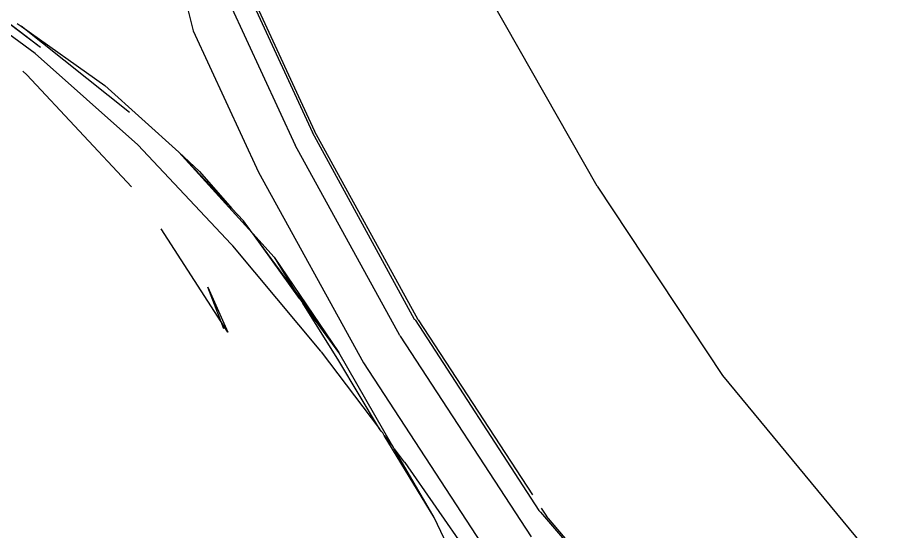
# Model space of a CAD drawing. Header units: millimetres. Extents: x -41292 to 298682, y -22072 to 33155.
# Drawn here: x 31076.5 to 31132, y -9481.8 to -9449.6 of the extents above; entities that cross this region are included whole.
import ezdxf

# ---------------------------------------------------------------- set-up
doc = ezdxf.new("R2010")
doc.units = ezdxf.units.MM

# ---------------------------------------------------------------- blocks, each defined once
blk = doc.blocks.new('rmfnasesx')
for p, q in [((58541.212, 6060.994), (58534.941, 6065.7)), ((58540.883, 6060.621), (58534.538, 6065.249)), ((58541.212, 6060.994), (58535.618, 6065.248)), ((58554.205, 6064.536), (58558.307, 6055.646)), ((58554.337, 6064.631), (58558.439, 6055.743)), ((58553.109, 6063.735), (58557.211, 6054.847)), ((58576.192, 6052.284), (58569.574, 6063.914)), ((58550.449, 6063.472), (58550.801, 6062.05)), ((58539.751, 6062.499), (58539.8, 6062.46)), ((58539.8, 6062.46), (58539.988, 6062.335)), ((58546.798, 6056.9), (58539.988, 6062.335)), ((58539.988, 6062.335), (58545.252, 6058.607)), ((58550.801, 6062.05), (58554.903, 6053.164)), ((58547.32, 6054.871), (58540.883, 6060.621)), ((58540.358, 6059.28), (58540.091, 6059.5)), ((58540.358, 6059.28), (58546.928, 6052.23)), ((58545.252, 6058.607), (58549.901, 6054.416)), ((58564.72, 6043.887), (58558.307, 6055.646)), ((58564.946, 6043.878), (58558.439, 6055.743)), ((58553.189, 6048.631), (58547.32, 6054.871)), ((58563.787, 6042.882), (58557.211, 6054.847)), ((58551.211, 6053.191), (58549.901, 6054.416)), ((58553.227, 6050.881), (58549.901, 6054.416)), ((58549.901, 6054.416), (58554.503, 6049.354)), ((58551.211, 6053.191), (58553.227, 6050.881)), ((58554.903, 6053.164), (58561.503, 6041.165)), ((58576.192, 6052.284), (58584.084, 6040.387)), ((58553.97, 6050.091), (58553.227, 6050.881)), ((58554.231, 6049.73), (58553.97, 6050.091)), ((58554.264, 6049.692), (58554.231, 6049.73)), ((58552.565, 6043.761), (58548.788, 6049.604)), ((58554.503, 6049.354), (58554.264, 6049.692)), ((58554.503, 6049.354), (58554.557, 6049.294)), ((58554.557, 6049.294), (58555.896, 6047.821)), ((58557.157, 6045.766), (58554.557, 6049.294)), ((58557.497, 6045.212), (58554.557, 6049.294)), ((58553.297, 6048.521), (58553.189, 6048.631)), ((58558.822, 6041.905), (58553.297, 6048.521)), ((58555.896, 6047.821), (58559.954, 6041.813)), ((58555.896, 6047.821), (58557.157, 6045.766)), ((58551.726, 6045.937), (58552.991, 6043.102)), ((58552.565, 6043.761), (58551.726, 6045.937)), ((58557.157, 6045.766), (58557.4, 6045.436)), ((58557.4, 6045.436), (58559.954, 6041.813)), ((58557.4, 6045.436), (58557.497, 6045.212)), ((58557.497, 6045.212), (58557.701, 6044.93)), ((58559.967, 6041.299), (58557.701, 6044.93)), ((58559.954, 6041.813), (58557.701, 6044.93)), ((58552.735, 6043.318), (58552.565, 6043.761)), ((58552.991, 6043.102), (58552.565, 6043.761)), ((58564.756, 6043.866), (58564.72, 6043.887)), ((58564.756, 6043.866), (58572.539, 6031.897)), ((58564.946, 6043.878), (58572.13, 6032.88)), ((58563.787, 6042.882), (58563.81, 6042.848)), ((58563.81, 6042.848), (58572.055, 6030.24)), ((58558.86, 6041.861), (58558.822, 6041.905)), ((58558.86, 6041.861), (58562.52, 6037.024)), ((58563.362, 6035.913), (58559.954, 6041.813)), ((58562.52, 6037.024), (58559.967, 6041.299)), ((58561.503, 6041.165), (58569.839, 6028.422)), ((58584.084, 6040.387), (58595.313, 6026.784)), ((58562.611, 6036.876), (58562.52, 6037.024)), ((58562.718, 6036.763), (58562.611, 6036.876)), ((58562.808, 6036.615), (58562.718, 6036.763)), ((58565.943, 6031.444), (58562.808, 6036.615)), ((58562.808, 6036.615), (58563.362, 6035.913)), ((58563.445, 6035.768), (58563.362, 6035.913)), ((58565.943, 6031.444), (58563.445, 6035.768)), ((58563.445, 6035.768), (58564.076, 6034.932)), ((58564.123, 6034.909), (58564.076, 6034.932)), ((58569.078, 6027.803), (58564.123, 6034.909)), ((58572.686, 6032.03), (58573.005, 6031.541)), ((58570.145, 6022.762), (58565.943, 6031.444)), ((58572.539, 6031.897), (58572.64, 6031.783)), ((58572.64, 6031.783), (58584.286, 6018.294)), ((58584.286, 6018.294), (58573.005, 6031.541))]:
    blk.add_line(p, q)

msp = doc.modelspace()

# ---------------------------------------------------------------- block references
msp.add_blockref('rmfnasesx', (-27463.272, -15512.431))

doc.saveas('drawing.dxf')
